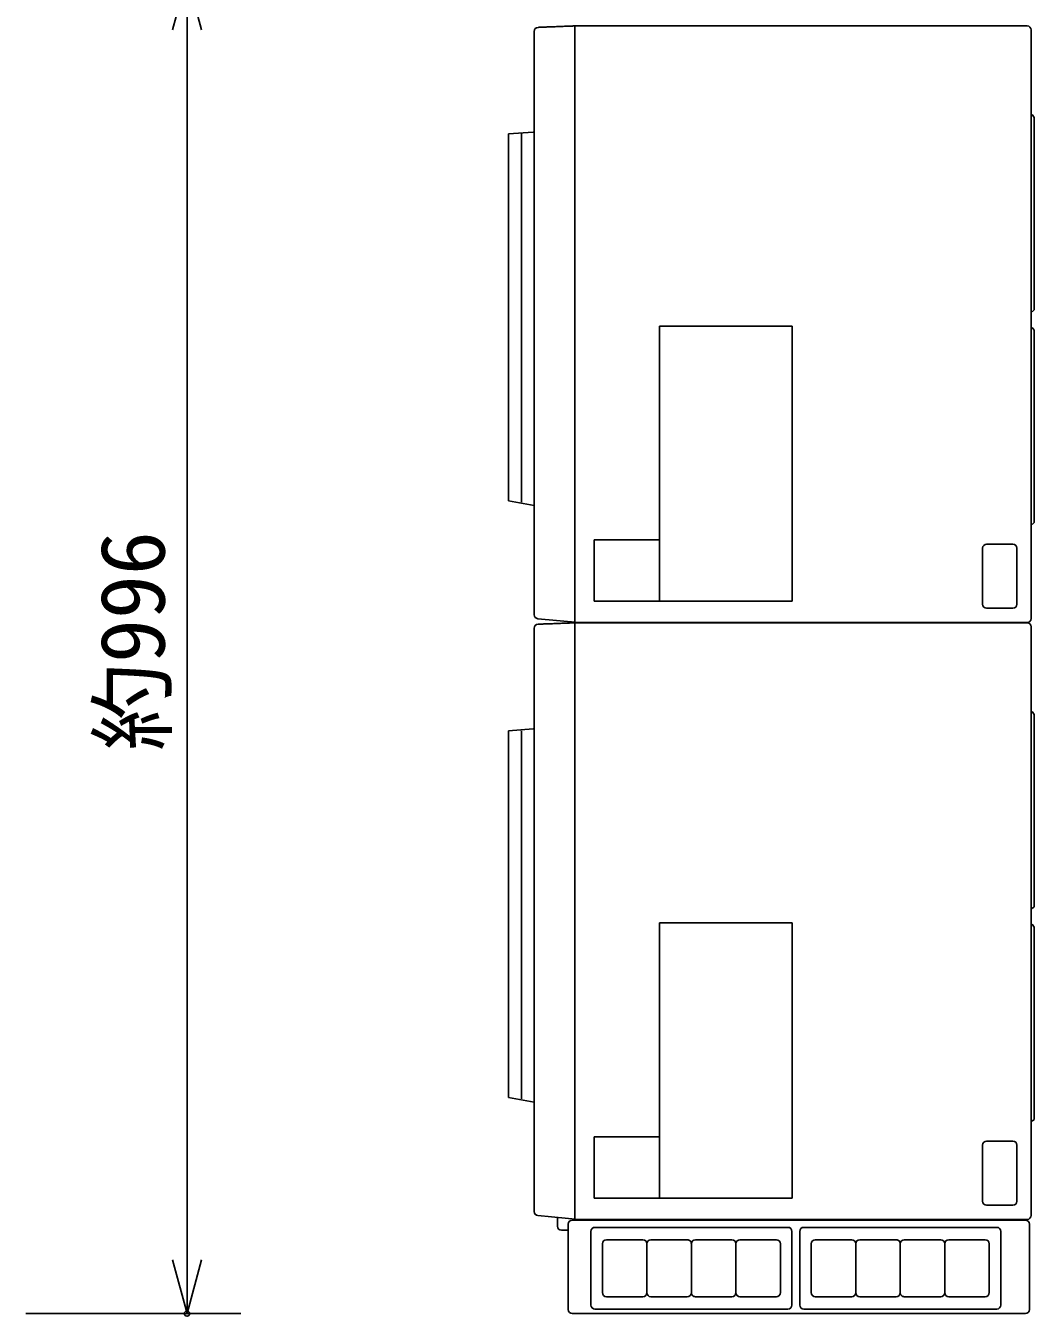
# Model space of a CAD drawing. Units: millimetres, scale not verified. Extents: x -62 to 63, y -117 to 117.
# Drawn here: x 11.45 to 48.98, y -27.71 to 20.34 of the extents above; entities that cross this region are included whole.
import ezdxf
from ezdxf.enums import TextEntityAlignment as Align

# ---------------------------------------------------------------- set-up
doc = ezdxf.new("R2010")
doc.units = ezdxf.units.MM
doc.header["$LTSCALE"] = 0.392309
doc.header["$PDMODE"] = 32
doc.header["$PDSIZE"] = 0.196
for name, color, linetype in [('0-2_GAIKEI', 1, 'Continuous'), ('0-3_WAKU', 3, 'Continuous'), ('0-4_DEFPOINTS', 7, 'Continuous')]:
    doc.layers.add(name, color=color, linetype=linetype)
doc.styles.add('ＭＳ ゴシック', font='')
doc.styles.get('ＭＳ ゴシック').set_extended_font_data('MS Gothic')

# ---------------------------------------------------------------- blocks, each defined once
blk = doc.blocks.new('_OPEN30')
at = {"layer": '0-4_DEFPOINTS'}
blk.add_line((0, 0), (-1, 0), dxfattribs=at)
blk.add_lwpolyline([(-1, 0.2679), (0, 0), (-1, -0.2679)], dxfattribs=at)

msp = doc.modelspace()

# ---------------------------------------------------------------- linework, layer by layer
at = {"layer": '0-2_GAIKEI', "color": 7}
for p, q in [((31.881, 20.3344), (30.5127, 20.2812)), ((31.8785, 20.3343), (31.881, 20.3344)), ((31.881, 20.3344), (31.881, -1.8674)), ((48.7185, 20.3344), (31.881, 20.3344)), ((48.8685, 20.1844), (48.8685, -1.7319)), ((30.3685, 20.1314), (30.3685, -1.5896)), ((30.3685, 20.124), (30.3685, 20.1309)), ((30.3685, 20.124), (30.3685, 20.1309)), ((30.3331, 16.3835), (29.4185, 16.3128)), ((29.4185, 16.3128), (29.4185, 2.6559)), ((29.4185, 2.6559), (30.3685, 2.479)), ((32.0361, -1.8819), (30.5046, -1.7389)), ((48.7184, -1.8905), (31.8809, -1.8905)), ((31.8809, -1.8905), (31.8809, -24.0923)), ((48.7185, -1.8819), (32.0361, -1.8819)), ((30.3684, -2.0935), (30.3684, -23.8145)), ((30.3684, -2.1009), (30.3684, -2.094)), ((30.3684, -2.1009), (30.3684, -2.094)), ((48.8684, -2.0405), (48.8684, -23.9568)), ((30.333, -5.8414), (29.4184, -5.9121)), ((29.4184, -5.9121), (29.4184, -19.569)), ((29.4184, -19.569), (30.3684, -19.7459)), ((32.036, -24.1068), (30.5045, -23.9639)), ((31.2327, -24.0318), (31.2327, -24.357)), ((31.6395, -24.2791), (31.6395, -27.4614)), ((48.654, -24.1291), (31.7895, -24.1291)), ((48.7184, -24.1068), (32.036, -24.1068)), ((48.804, -24.2791), (48.804, -27.4614)), ((31.6416, -24.507), (31.3827, -24.507)), ((31.7895, -27.6114), (48.654, -27.6114))]:
    msp.add_line(p, q, dxfattribs=at)
at = {"layer": '0-2_GAIKEI'}
for p, q in [((48.9039, 17.0316), (48.9813, 16.9253)), ((29.8959, 16.3128), (29.8959, 2.6028)), ((35.0385, 9.157), (35.0385, -1.0856)), ((39.9744, 9.157), (35.0385, 9.157)), ((39.9744, -1.0856), (39.9744, 9.157)), ((48.9039, 9.1107), (48.9813, 9.0045)), ((48.9813, 9.0045), (48.9813, 1.8422)), ((48.9813, 1.8422), (48.9106, 1.7715)), ((35.0385, 1.1965), (32.5974, 1.1965)), ((32.5974, 1.1965), (32.5974, -1.0856)), ((35.0385, -1.0856), (35.0385, 1.1965)), ((47.2092, 1.0373), (48.1878, 1.0373)), ((47.0592, 0.8873), (47.0592, -1.201)), ((48.3378, 0.8873), (48.3378, -1.201)), ((32.5974, -1.0856), (35.0385, -1.0856)), ((35.0385, -1.0856), (39.9744, -1.0856)), ((47.2092, -1.351), (48.1878, -1.351)), ((48.9038, -5.1933), (48.9813, -5.2996)), ((48.9813, -5.2996), (48.9813, -12.4619)), ((29.8958, -5.9121), (29.8958, -19.6221)), ((48.9813, -12.4619), (48.9105, -12.5327)), ((35.0385, -13.0679), (35.0385, -23.3106)), ((39.9743, -13.0679), (35.0385, -13.0679)), ((39.9743, -23.3106), (39.9743, -13.0679)), ((48.9038, -13.1142), (48.9813, -13.2204)), ((35.0385, -21.0284), (32.5973, -21.0284)), ((32.5973, -21.0284), (32.5973, -23.3106)), ((35.0385, -23.3106), (35.0385, -21.0284)), ((47.0592, -21.3376), (47.0592, -23.4259)), ((47.2092, -21.1876), (48.1877, -21.1876)), ((48.3377, -21.3376), (48.3377, -23.4259)), ((32.5973, -23.3106), (35.0385, -23.3106)), ((35.0385, -23.3106), (39.9743, -23.3106)), ((47.2092, -23.5759), (48.1877, -23.5759)), ((32.6298, -24.4008), (39.8129, -24.4008)), ((40.4058, -24.4008), (47.5889, -24.4008)), ((32.4798, -24.5508), (32.4798, -27.2956)), ((33.0571, -24.8629), (34.4135, -24.8629)), ((34.7135, -24.8629), (36.0714, -24.8629)), ((36.3714, -24.8629), (37.7276, -24.8629)), ((38.0276, -24.8629), (39.384, -24.8629)), ((39.9629, -24.5508), (39.9629, -27.2956)), ((40.2558, -24.5508), (40.2558, -27.2956)), ((40.8332, -24.8629), (42.1895, -24.8629)), ((42.4895, -24.8629), (43.8475, -24.8629)), ((44.1475, -24.8629), (45.5037, -24.8629)), ((45.8037, -24.8629), (47.16, -24.8629)), ((47.7389, -24.5508), (47.7389, -27.2956)), ((32.9071, -25.0129), (32.9071, -26.8333)), ((34.5635, -25.0129), (34.5635, -26.8333)), ((36.2214, -25.0128), (36.2197, -26.8334)), ((37.8776, -25.0129), (37.8776, -26.8333)), ((39.534, -25.0129), (39.534, -26.8333)), ((40.6832, -25.0129), (40.6832, -26.8333)), ((42.3395, -25.0129), (42.3395, -26.8333)), ((43.9975, -25.0128), (43.9957, -26.8334)), ((45.6537, -25.0129), (45.6537, -26.8333)), ((47.31, -25.0129), (47.31, -26.8333)), ((33.0571, -26.9833), (34.4135, -26.9833)), ((34.7135, -26.9833), (36.0697, -26.9833)), ((36.3697, -26.9833), (37.7276, -26.9833)), ((38.0276, -26.9833), (39.384, -26.9833)), ((40.8332, -26.9833), (42.1895, -26.9833)), ((42.4895, -26.9833), (43.8457, -26.9833)), ((44.1457, -26.9833), (45.5037, -26.9833)), ((45.8037, -26.9833), (47.16, -26.9833)), ((32.6298, -27.4456), (39.8129, -27.4456)), ((40.4058, -27.4456), (47.5889, -27.4456))]:
    msp.add_line(p, q, dxfattribs=at)
at = {"layer": '0-2_GAIKEI', "color": 7}
for points in [[(30.519, 20.2815), (30.5215, 20.2816), (30.5289, 20.2819), (30.5408, 20.2823), (30.5571, 20.283), (30.5775, 20.2838), (30.6017, 20.2847), (30.6295, 20.2858), (30.6606, 20.287), (30.6948, 20.2883), (30.7318, 20.2898), (30.7713, 20.2913), (30.8132, 20.2929), (30.8571, 20.2946), (30.9027, 20.2964), (30.9499, 20.2982), (30.9984, 20.3001), (31.0479, 20.302), (31.0982, 20.304), (31.149, 20.306), (31.2, 20.3079), (31.251, 20.3099), (31.3018, 20.3119), (31.3521, 20.3139), (31.4016, 20.3158), (31.4501, 20.3177), (31.4973, 20.3195), (31.5429, 20.3213), (31.5868, 20.323), (31.6287, 20.3246), (31.6682, 20.3261), (31.7052, 20.3276), (31.7394, 20.3289), (31.7705, 20.3301), (31.7983, 20.3312), (31.8225, 20.3321), (31.8429, 20.3329), (31.8592, 20.3336), (31.8711, 20.334), (31.8785, 20.3343)], [(30.3685, 16.388), (30.3685, 16.3949), (30.3685, 16.4151), (30.3685, 16.448), (30.3685, 16.4928), (30.3685, 16.5488), (30.3685, 16.6154), (30.3685, 16.6918), (30.3685, 16.7773), (30.3685, 16.8712), (30.3685, 16.9728), (30.3685, 17.0815), (30.3685, 17.1965), (30.3685, 17.3171), (30.3685, 17.4426), (30.3685, 17.5723), (30.3685, 17.7055), (30.3685, 17.8415), (30.3685, 17.9797), (30.3685, 18.1192), (30.3685, 18.2594), (30.3685, 18.3997), (30.3685, 18.5392), (30.3685, 18.6774), (30.3685, 18.8134), (30.3685, 18.9466), (30.3685, 19.0763), (30.3685, 19.2018), (30.3685, 19.3224), (30.3685, 19.4374), (30.3685, 19.5461), (30.3685, 19.6477), (30.3685, 19.7416), (30.3685, 19.8271), (30.3685, 19.9035), (30.3685, 19.9701), (30.3685, 20.0261), (30.3685, 20.0709), (30.3685, 20.1038), (30.3685, 20.124)], [(30.3685, 16.388), (30.3685, 16.3949), (30.3685, 16.4151), (30.3685, 16.448), (30.3685, 16.4928), (30.3685, 16.5488), (30.3685, 16.6154), (30.3685, 16.6918), (30.3685, 16.7773), (30.3685, 16.8712), (30.3685, 16.9728), (30.3685, 17.0815), (30.3685, 17.1965), (30.3685, 17.3171), (30.3685, 17.4426), (30.3685, 17.5723), (30.3685, 17.7055), (30.3685, 17.8415), (30.3685, 17.9797), (30.3685, 18.1192), (30.3685, 18.2594), (30.3685, 18.3997), (30.3685, 18.5392), (30.3685, 18.6774), (30.3685, 18.8134), (30.3685, 18.9466), (30.3685, 19.0763), (30.3685, 19.2018), (30.3685, 19.3224), (30.3685, 19.4374), (30.3685, 19.5461), (30.3685, 19.6477), (30.3685, 19.7416), (30.3685, 19.8271), (30.3685, 19.9035), (30.3685, 19.9701), (30.3685, 20.0261), (30.3685, 20.0709), (30.3685, 20.1038), (30.3685, 20.124)], [(31.8784, -1.8906), (31.8809, -1.8905), (30.5126, -1.9437)], [(30.5189, -1.9434), (30.5214, -1.9433), (30.5288, -1.943), (30.5407, -1.9426), (30.557, -1.9419), (30.5774, -1.9411), (30.6017, -1.9402), (30.6294, -1.9391), (30.6606, -1.9379), (30.6947, -1.9366), (30.7317, -1.9351), (30.7713, -1.9336), (30.8131, -1.932), (30.857, -1.9303), (30.9027, -1.9285), (30.9499, -1.9267), (30.9983, -1.9248), (31.0478, -1.9229), (31.0981, -1.9209), (31.1489, -1.9189), (31.1999, -1.917), (31.251, -1.915), (31.3017, -1.913), (31.352, -1.9111), (31.4015, -1.9091), (31.45, -1.9072), (31.4972, -1.9054), (31.5429, -1.9036), (31.5867, -1.9019), (31.6286, -1.9003), (31.6681, -1.8988), (31.7051, -1.8973), (31.7393, -1.896), (31.7704, -1.8948), (31.7982, -1.8937), (31.8224, -1.8928), (31.8428, -1.892), (31.8591, -1.8914), (31.8711, -1.8909), (31.8784, -1.8906)], [(30.3684, -5.8369), (30.3684, -5.83), (30.3684, -5.8098), (30.3684, -5.7769), (30.3684, -5.7321), (30.3684, -5.6761), (30.3684, -5.6095), (30.3684, -5.5332), (30.3684, -5.4477), (30.3684, -5.3537), (30.3684, -5.2521), (30.3684, -5.1434), (30.3684, -5.0284), (30.3684, -4.9079), (30.3684, -4.7823), (30.3684, -4.6526), (30.3684, -4.5194), (30.3684, -4.3834), (30.3684, -4.2452), (30.3684, -4.1057), (30.3684, -3.9655), (30.3684, -3.8252), (30.3684, -3.6857), (30.3684, -3.5475), (30.3684, -3.4115), (30.3684, -3.2783), (30.3684, -3.1486), (30.3684, -3.0231), (30.3684, -2.9025), (30.3684, -2.7875), (30.3684, -2.6788), (30.3684, -2.5772), (30.3684, -2.4833), (30.3684, -2.3978), (30.3684, -2.3214), (30.3684, -2.2548), (30.3684, -2.1988), (30.3684, -2.154), (30.3684, -2.1211), (30.3684, -2.1009)], [(30.3684, -5.8369), (30.3684, -5.83), (30.3684, -5.8098), (30.3684, -5.7769), (30.3684, -5.7321), (30.3684, -5.6761), (30.3684, -5.6095), (30.3684, -5.5332), (30.3684, -5.4477), (30.3684, -5.3537), (30.3684, -5.2521), (30.3684, -5.1434), (30.3684, -5.0284), (30.3684, -4.9079), (30.3684, -4.7823), (30.3684, -4.6526), (30.3684, -4.5194), (30.3684, -4.3834), (30.3684, -4.2452), (30.3684, -4.1057), (30.3684, -3.9655), (30.3684, -3.8252), (30.3684, -3.6857), (30.3684, -3.5475), (30.3684, -3.4115), (30.3684, -3.2783), (30.3684, -3.1486), (30.3684, -3.0231), (30.3684, -2.9025), (30.3684, -2.7875), (30.3684, -2.6788), (30.3684, -2.5772), (30.3684, -2.4833), (30.3684, -2.3978), (30.3684, -2.3214), (30.3684, -2.2548), (30.3684, -2.1988), (30.3684, -2.154), (30.3684, -2.1211), (30.3684, -2.1009)]]:
    msp.add_lwpolyline(points, dxfattribs=at)
at = {"layer": '0-2_GAIKEI'}
for points in [[(48.9813, 16.9253), (48.9813, 9.763), (48.9106, 9.6922)], [(48.9813, -13.2204), (48.9813, -20.3827), (48.9105, -20.4534)]]:
    msp.add_lwpolyline(points, dxfattribs=at)
at = {"layer": '0-2_GAIKEI', "color": 7}
for centre, start, end in [((30.5185, 20.1314), 92.22468, 180), ((48.7185, 20.1844), 0, 90), ((30.5185, -1.5896), 180, 264.66898), ((48.7184, -2.0405), 0, 90), ((48.7185, -1.7319), 270, 0), ((30.5184, -2.0935), 92.22468, 180), ((30.5184, -23.8145), 180, 264.66898), ((48.7184, -23.9568), 270, 0), ((31.3827, -24.357), 180, 270), ((31.7895, -24.2791), 90, 180), ((48.654, -24.2791), 0, 90), ((31.7895, -27.4614), 180, 270), ((48.654, -27.4614), 270, 0)]:
    msp.add_arc(centre, 0.15, start, end, dxfattribs=at)
at = {"layer": '0-2_GAIKEI'}
for centre, start, end in [((47.2092, 0.8873), 90, 180), ((48.1878, 0.8873), 0, 90), ((47.2092, -1.201), 180, 270), ((48.1878, -1.201), 270, 0), ((47.2092, -21.3376), 90, 180), ((48.1877, -21.3376), 0, 90), ((47.2092, -23.4259), 180, 270), ((48.1877, -23.4259), 270, 0), ((32.6298, -24.5508), 90, 180), ((39.8129, -24.5508), 0, 90), ((40.4058, -24.5508), 90, 180), ((47.5889, -24.5508), 0, 90), ((33.0571, -25.0129), 90, 180), ((34.4135, -25.0129), 0, 90), ((34.7135, -25.0129), 90, 180), ((36.0714, -25.0129), 359.94483, 90), ((36.3714, -25.0129), 90, 179.94483), ((37.7276, -25.0129), 0, 90), ((38.0276, -25.0129), 90, 180), ((39.384, -25.0129), 0, 90), ((40.8332, -25.0129), 90, 180), ((42.1895, -25.0129), 0, 90), ((42.4895, -25.0129), 90, 180), ((43.8475, -25.0129), 359.94483, 90), ((44.1475, -25.0129), 90, 179.94483), ((45.5037, -25.0129), 0, 90), ((45.8037, -25.0129), 90, 180), ((47.16, -25.0129), 0, 90), ((33.0571, -26.8333), 180, 270), ((34.4135, -26.8333), 270, 0), ((34.7135, -26.8333), 180, 270), ((36.0697, -26.8333), 270, 359.94483), ((36.3697, -26.8333), 179.94483, 270), ((37.7276, -26.8333), 270, 0), ((38.0276, -26.8333), 180, 270), ((39.384, -26.8333), 270, 0), ((40.8332, -26.8333), 180, 270), ((42.1895, -26.8333), 270, 0), ((42.4895, -26.8333), 180, 270), ((43.8457, -26.8333), 270, 359.94483), ((44.1457, -26.8333), 179.94483, 270), ((45.5037, -26.8333), 270, 0), ((45.8037, -26.8333), 180, 270), ((47.16, -26.8333), 270, 0), ((32.6298, -27.2956), 180, 270), ((39.8129, -27.2956), 270, 0), ((40.4058, -27.2956), 180, 270), ((47.5889, -27.2956), 270, 0)]:
    msp.add_arc(centre, 0.15, start, end, dxfattribs=at)
at = {"layer": '0-3_WAKU'}
for p, q in [((17.4465, 20.1884), (17.4465, -25.6115)), ((11.4465, -27.6115), (19.4465, -27.6115))]:
    msp.add_line(p, q, dxfattribs=at)
at = {"layer": '0-4_DEFPOINTS'}
msp.add_point((17.4465, -27.6115), dxfattribs=at)

# ---------------------------------------------------------------- block references
at = {"layer": '0-3_WAKU', "xscale": 2, "yscale": 2}
for p, rotation in [((17.4465, 22.1884), 90), ((17.4465, -27.6115), 270)]:
    msp.add_blockref('_OPEN30', p, dxfattribs=dict(at, rotation=rotation))

# ---------------------------------------------------------------- texts
at = {"layer": '0-3_WAKU', "style": 'ＭＳ ゴシック'}
msp.add_text('約996', height=2.404, rotation=90, dxfattribs=at).set_placement((17.3369, -6.665), align=Align.BOTTOM_LEFT)

doc.saveas('drawing.dxf')
